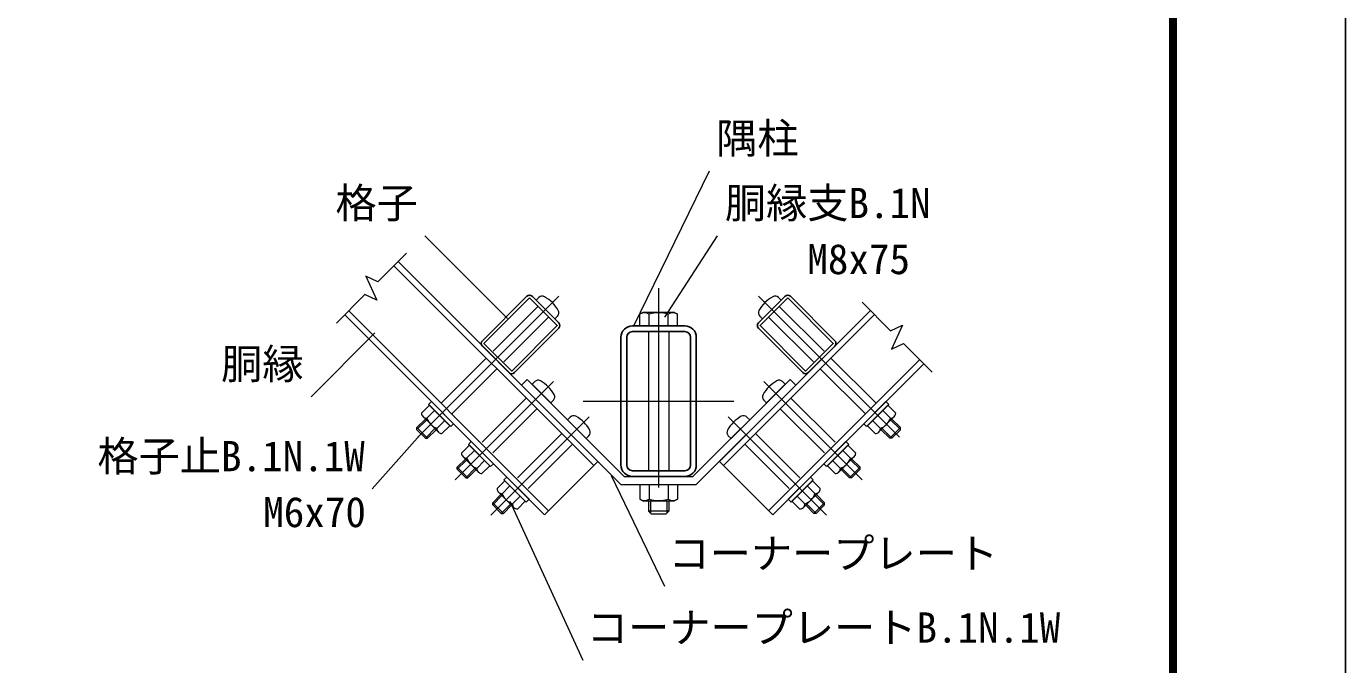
# Model space of a CAD drawing. Units: millimetres, scale not verified. Extents: x -4200 to 4200, y -2970 to 2970.
# Drawn here: x 2099 to 4200, y -1285 to -269 of the extents above; entities that cross this region are included whole.
import ezdxf
from ezdxf.enums import TextEntityAlignment as Align

# ---------------------------------------------------------------- set-up
doc = ezdxf.new("R2010")
doc.units = ezdxf.units.MM
doc.header["$LTSCALE"] = 10
doc.linetypes.add('USER1', pattern=[50.8, 31.75, -6.35, 6.35, -6.35])
for name, color, linetype, lineweight in [('0-0_D-TTL', 2, 'Continuous', 25), ('0-2_D-BMK', 2, 'USER1', 13), ('0-5_D-STR1', 1, 'Continuous', 25), ('0-6_D-STR3', 3, 'Continuous', 13), ('0-8_D-STR-DIM', 7, 'Continuous', 13), ('0-B_D-STR-TXT', 7, 'Continuous', 13)]:
    doc.layers.add(name, color=color, linetype=linetype, lineweight=lineweight)
doc.styles.add('ＭＳ ゴシック', font='')
doc.styles.get('ＭＳ ゴシック').set_extended_font_data('MS Gothic')

msp = doc.modelspace()

# ---------------------------------------------------------------- linework, layer by layer
at = {"layer": '0-0_D-TTL'}
for points in [[(-4199.92, 2969.8), (4200.08, 2969.8), (4200.08, -2970.2), (-4199.92, -2970.2)], [(-3929.92, 2749.8), (3930.08, 2749.8), (3930.08, -2750.2), (-3929.92, -2750.2)], [(-3927.42, 2747.3), (3927.58, 2747.3), (3927.58, -2747.7), (-3927.42, -2747.7)], [(-3924.92, 2744.8), (3925.08, 2744.8), (3925.08, -2745.2), (-3924.92, -2745.2)], [(-3922.42, 2742.3), (3922.58, 2742.3), (3922.58, -2742.7), (-3922.42, -2742.7)], [(-3919.92, 2739.8), (3920.08, 2739.8), (3920.08, -2740.2), (-3919.92, -2740.2)]]:
    msp.add_lwpolyline(points, close=True, dxfattribs=at)
at = {"layer": '0-2_D-BMK'}
for p, q in [((3106.2, -685.61), (3106.2, -1045.61)), ((2947.39, -698.41), (2717.09, -928.71)), ((3265.01, -698.41), (3495.31, -928.71)), ((2782.35, -990.73), (2938.88, -834.2)), ((3430.05, -990.73), (3273.52, -834.2)), ((2986.2, -865.61), (3226.2, -865.61)), ((2838.92, -1047.3), (2995.45, -890.77)), ((3373.48, -1047.3), (3216.95, -890.77))]:
    msp.add_line(p, q, dxfattribs=at)
at = {"layer": '0-5_D-STR1'}
for p, q in [((3002.92, -968.15), (2684.73, -649.95)), ((3009.43, -961.64), (2691.23, -643.44)), ((2896.29, -698.6), (2825.58, -769.31)), ((2947.2, -741.03), (2904.78, -698.6)), ((3265.19, -741.03), (3307.62, -698.6)), ((3316.11, -698.6), (3386.82, -769.31)), ((2606.38, -728.3), (2924.58, -1046.5)), ((2612.88, -721.79), (2931.08, -1039.99)), ((3202.97, -961.64), (3443.37, -721.24)), ((3209.47, -968.15), (3449.88, -727.75)), ((2876.49, -820.22), (2947.2, -749.51)), ((3147.8, -745.61), (3064.6, -745.61)), ((3147.8, -754.81), (3064.6, -754.81)), ((3335.9, -820.22), (3265.19, -749.51)), ((3046.2, -764.01), (3046.2, -967.21)), ((3055.4, -764.01), (3055.4, -967.21)), ((3157, -967.21), (3157, -764.01)), ((3166.2, -967.21), (3166.2, -764.01)), ((2825.58, -777.79), (2868.01, -820.22)), ((3386.82, -777.79), (3344.39, -820.22)), ((3521.72, -799.59), (3281.32, -1039.99)), ((3528.22, -806.09), (3287.82, -1046.5)), ((2924.58, -1046.5), (3009.43, -961.64)), ((3287.82, -1046.5), (3202.97, -961.64)), ((3064.6, -976.41), (3147.8, -976.41)), ((3064.6, -985.61), (3147.8, -985.61))]:
    msp.add_line(p, q, dxfattribs=at)
for points in [[(2900.54, -701.14), (2828.13, -773.55), (2872.25, -817.68), (2944.66, -745.27)], [(3311.86, -701.14), (3384.27, -773.55), (3340.15, -817.68), (3267.74, -745.27)]]:
    msp.add_lwpolyline(points, close=True, dxfattribs=at)
for centre, radius, start, end in [((2900.54, -702.84), 6, 45, 135), ((3311.86, -702.84), 6, 45, 135), ((2942.96, -745.27), 6, 315, 45), ((3064.6, -764.01), 18.4, 90, 180), ((3064.6, -764.01), 9.2, 90, 180), ((3147.8, -764.01), 18.4, 0, 90), ((3147.8, -764.01), 9.2, 0, 90), ((3269.44, -745.27), 6, 135, 225), ((2829.82, -773.55), 6, 135, 225), ((3382.57, -773.55), 6, 315, 45), ((2872.25, -815.98), 6, 225, 315), ((3340.15, -815.98), 6, 225, 315), ((3064.6, -967.21), 18.4, 180, 270), ((3064.6, -967.21), 9.2, 180, 270), ((3147.8, -967.21), 9.2, 270, 0), ((3147.8, -967.21), 18.4, 270, 0)]:
    msp.add_arc(centre, radius, start, end, dxfattribs=at)
at = {"layer": '0-6_D-STR3'}
for p, q in [((2915.46, -700.64), (2911.14, -704.96)), ((3296.94, -700.64), (3301.26, -704.96)), ((2914.11, -714.72), (2842.84, -786)), ((2931.08, -731.69), (2859.81, -802.97)), ((2945.16, -730.34), (2940.84, -734.66)), ((3081, -724.41), (3076.18, -727.2)), ((3076.18, -745.61), (3076.18, -727.2)), ((3131.4, -724.41), (3081, -724.41)), ((3091.19, -745.61), (3091.19, -727.2)), ((3121.21, -745.61), (3121.21, -727.2)), ((3131.4, -724.41), (3136.22, -727.2)), ((3136.22, -745.61), (3136.22, -727.2)), ((3267.24, -730.34), (3271.56, -734.66)), ((3281.32, -731.69), (3352.59, -802.97)), ((3298.29, -714.72), (3369.56, -786)), ((3136.22, -745.61), (3076.18, -745.61)), ((3090.2, -754.81), (3090.2, -976.41)), ((3122.2, -754.81), (3122.2, -976.41)), ((2831.8, -797.03), (2759.96, -868.87)), ((3380.59, -797.03), (3452.44, -868.87)), ((2848.78, -814), (2776.93, -885.84)), ((3363.62, -814), (3435.47, -885.84)), ((2887.81, -840.02), (3046.2, -998.41)), ((2908.96, -834.43), (2904.64, -838.75)), ((2904.64, -838.75), (2934.34, -868.45)), ((3160.9, -985.61), (3315.54, -830.97)), ((3166.2, -998.41), (3324.59, -840.02)), ((3307.76, -838.75), (3278.06, -868.45)), ((3303.44, -834.43), (3307.76, -838.75)), ((3315.54, -830.97), (3324.59, -840.02)), ((2895.44, -860.67), (2825.03, -931.08)), ((3316.95, -860.67), (3387.37, -931.08)), ((2741.15, -872.12), (2728.71, -884.57)), ((2736.84, -892.7), (2749.29, -880.25)), ((2912.41, -877.64), (2842, -948.05)), ((2938.65, -864.13), (2934.34, -868.45)), ((3273.74, -864.13), (3278.06, -868.45)), ((3299.98, -877.64), (3370.4, -948.05)), ((3475.56, -892.7), (3463.11, -880.25)), ((3471.25, -872.12), (3483.69, -884.57)), ((2734.79, -894.04), (2721.21, -907.62)), ((2736.49, -895.74), (2722.91, -909.32)), ((2731.02, -890.27), (2755.85, -915.1)), ((2753.1, -908.96), (2765.55, -896.52)), ((2965.52, -891), (2961.21, -895.32)), ((2961.21, -895.32), (2990.9, -925.01)), ((3251.19, -895.32), (3221.5, -925.01)), ((3246.87, -891), (3251.19, -895.32)), ((3459.29, -908.96), (3446.85, -896.52)), ((3481.38, -890.27), (3456.55, -915.1)), ((3475.91, -895.74), (3489.49, -909.32)), ((3477.61, -894.04), (3491.19, -907.62)), ((2721.21, -907.62), (2738.18, -924.59)), ((2721.21, -911.01), (2721.21, -907.62)), ((2721.21, -911.01), (2734.79, -924.59)), ((2750.06, -909.32), (2736.49, -922.89)), ((2751.76, -911.01), (2738.18, -924.59)), ((2952.01, -917.24), (2881.6, -987.65)), ((2995.22, -920.7), (2990.9, -925.01)), ((3217.18, -920.7), (3221.5, -925.01)), ((3260.39, -917.24), (3330.8, -987.65)), ((3460.64, -911.01), (3474.21, -924.59)), ((3462.34, -909.32), (3475.91, -922.89)), ((3491.19, -907.62), (3474.21, -924.59)), ((3491.19, -911.01), (3477.61, -924.59)), ((3491.19, -911.01), (3491.19, -907.62)), ((2734.79, -924.59), (2738.18, -924.59)), ((2804.79, -935.76), (2792.35, -948.21)), ((2800.48, -956.34), (2812.93, -943.89)), ((2804.79, -935.76), (2837.32, -968.29)), ((2968.98, -934.21), (2898.57, -1004.62)), ((3243.42, -934.21), (3313.83, -1004.62)), ((3407.61, -935.76), (3375.08, -968.29)), ((3407.61, -935.76), (3375.08, -968.29)), ((3411.92, -956.34), (3399.47, -943.89)), ((3407.61, -935.76), (3420.05, -948.21)), ((3477.61, -924.59), (3474.21, -924.59)), ((2798.43, -957.68), (2785.42, -970.69)), ((2800.13, -959.38), (2785.42, -974.09)), ((2794.66, -953.91), (2819.49, -978.74)), ((2816.74, -972.6), (2829.19, -960.16)), ((3395.66, -972.6), (3383.21, -960.16)), ((3417.74, -953.91), (3392.91, -978.74)), ((3412.27, -959.38), (3426.98, -974.09)), ((3413.97, -957.68), (3426.98, -970.69)), ((2785.42, -970.69), (2802.39, -987.66)), ((2785.42, -974.09), (2785.42, -970.69)), ((2785.42, -974.09), (2799, -987.66)), ((2813.7, -972.96), (2799, -987.66)), ((2815.4, -974.65), (2802.39, -987.66)), ((2837.32, -968.29), (2824.88, -980.73)), ((3051.5, -985.61), (3160.9, -985.61)), ((3375.08, -968.29), (3387.52, -980.73)), ((3397, -974.65), (3410.01, -987.66)), ((3398.7, -972.96), (3413.4, -987.66)), ((3426.98, -970.69), (3410.01, -987.66)), ((3426.98, -974.09), (3413.4, -987.66)), ((3426.98, -974.09), (3426.98, -970.69)), ((2799, -987.66), (2802.39, -987.66)), ((2861.36, -992.33), (2848.92, -1004.78)), ((2857.05, -1012.91), (2869.49, -1000.46)), ((2861.36, -992.33), (2893.89, -1024.86)), ((2861.36, -992.33), (2893.89, -1024.86)), ((3046.2, -998.41), (3166.2, -998.41)), ((3076.18, -998.41), (3076.18, -1021.51)), ((3076.18, -998.41), (3136.22, -998.41)), ((3091.19, -998.41), (3091.19, -1021.51)), ((3121.21, -998.41), (3121.21, -1021.51)), ((3136.22, -998.41), (3136.22, -1021.51)), ((3351.04, -992.33), (3318.51, -1024.86)), ((3351.04, -992.33), (3318.51, -1024.86)), ((3355.35, -1012.91), (3342.91, -1000.46)), ((3351.04, -992.33), (3363.48, -1004.78)), ((3413.4, -987.66), (3410.01, -987.66)), ((2855, -1014.25), (2841.99, -1027.26)), ((2856.7, -1015.95), (2841.99, -1030.66)), ((2841.99, -1027.26), (2858.96, -1044.23)), ((2841.99, -1030.66), (2841.99, -1027.26)), ((2851.23, -1010.48), (2876.06, -1035.31)), ((2873.31, -1029.17), (2885.76, -1016.73)), ((2893.89, -1024.86), (2881.44, -1037.3)), ((3076.18, -1021.51), (3081.2, -1024.41)), ((3081.2, -1024.41), (3131.2, -1024.41)), ((3090.2, -1024.41), (3090.2, -1040.81)), ((3093.2, -1024.41), (3093.2, -1043.81)), ((3119.2, -1024.41), (3119.2, -1043.81)), ((3122.2, -1024.41), (3122.2, -1040.81)), ((3136.22, -1021.51), (3131.2, -1024.41)), ((3318.51, -1024.86), (3330.96, -1037.3)), ((3339.09, -1029.17), (3326.64, -1016.73)), ((3361.17, -1010.48), (3336.34, -1035.31)), ((3370.41, -1027.26), (3353.44, -1044.23)), ((3355.7, -1015.95), (3370.41, -1030.66)), ((3357.4, -1014.25), (3370.41, -1027.26)), ((3370.41, -1030.66), (3370.41, -1027.26)), ((2841.99, -1030.66), (2855.56, -1044.23)), ((2870.27, -1029.52), (2855.56, -1044.23)), ((2855.56, -1044.23), (2858.96, -1044.23)), ((2871.97, -1031.22), (2858.96, -1044.23)), ((3090.2, -1040.81), (3095, -1045.61)), ((3122.2, -1040.81), (3090.2, -1040.81)), ((3117.4, -1045.61), (3095, -1045.61)), ((3122.2, -1040.81), (3117.4, -1045.61)), ((3340.43, -1031.22), (3353.44, -1044.23)), ((3342.13, -1029.52), (3356.84, -1044.23)), ((3356.84, -1044.23), (3353.44, -1044.23)), ((3370.41, -1030.66), (3356.84, -1044.23))]:
    msp.add_line(p, q, dxfattribs=at)
for points in [[(2887.81, -840.02), (2896.86, -830.97), (3051.5, -985.61)], [(2741.15, -872.12), (2773.68, -904.65), (2761.24, -917.09)], [(3471.25, -872.12), (3438.72, -904.65), (3451.16, -917.09)]]:
    msp.add_lwpolyline(points, dxfattribs=at)
for points in [[(2739.74, -870.71), (2775.09, -906.06), (2779.62, -901.54), (2744.27, -866.18)], [(3472.66, -870.71), (3437.3, -906.06), (3432.78, -901.54), (3468.13, -866.18)], [(2803.38, -934.35), (2838.73, -969.7), (2843.26, -965.18), (2807.9, -929.82)], [(3409.02, -934.35), (3373.66, -969.7), (3369.14, -965.18), (3404.49, -929.82)], [(2859.95, -990.92), (2895.3, -1026.27), (2899.83, -1021.75), (2864.47, -986.39)], [(3352.45, -990.92), (3317.1, -1026.27), (3312.57, -1021.75), (3347.93, -986.39)]]:
    msp.add_lwpolyline(points, close=True, dxfattribs=at)
for centre, radius, start, end in [((2920.84, -706.02), 7.6, 61.07286, 135), ((2897.42, -748.38), 56, 28.92714, 61.07286), ((3314.97, -748.38), 56, 118.92714, 151.07286), ((3291.56, -706.02), 7.6, 45, 118.92714), ((2939.79, -724.97), 7.6, 315, 28.92714), ((3083.68, -738.16), 13.29, 55.61585, 124.38415), ((3106.2, -774.55), 49.68, 72.4121, 107.5879), ((3128.72, -738.16), 13.29, 55.61585, 124.38415), ((3272.61, -724.97), 7.6, 151.07286, 225), ((2914.33, -839.8), 7.6, 61.07286, 135), ((2890.92, -882.16), 56, 28.92714, 61.07286), ((3321.48, -882.16), 56, 118.92714, 151.07286), ((3298.07, -839.8), 7.6, 45, 118.92714), ((2933.28, -858.75), 7.6, 315, 28.92714), ((3279.12, -858.75), 7.6, 151.07286, 225), ((2736.8, -884.61), 8.09, 179.68187, 270.31813), ((2763.61, -882.2), 28.75, 201.42363, 248.57637), ((2970.9, -896.37), 7.6, 61.07286, 135), ((2947.49, -938.73), 56, 28.92714, 61.07286), ((3264.91, -938.73), 56, 118.92714, 151.07286), ((3241.5, -896.37), 7.6, 45, 118.92714), ((3448.79, -882.2), 28.75, 291.42363, 338.57637), ((3475.6, -884.61), 8.09, 269.68187, 0.31813), ((2761.15, -909.05), 8.05, 179.39087, 270.60913), ((2989.85, -915.32), 7.6, 315, 28.92714), ((3222.55, -915.32), 7.6, 151.07286, 225), ((3451.25, -909.05), 8.05, 269.39087, 0.60913), ((2800.44, -948.25), 8.09, 179.68187, 270.31813), ((2827.25, -945.84), 28.75, 201.42363, 248.57637), ((3385.15, -945.84), 28.75, 291.42363, 338.57637), ((3411.96, -948.25), 8.09, 269.68187, 0.31813), ((2824.79, -972.69), 8.05, 179.39087, 270.60913), ((3387.61, -972.69), 8.05, 269.39087, 0.60913), ((2857, -1004.82), 8.09, 179.68187, 270.31813), ((3355.4, -1004.82), 8.09, 269.68187, 0.31813), ((2883.81, -1002.41), 28.75, 201.42363, 248.57637), ((2881.36, -1029.26), 8.05, 179.39087, 270.60913), ((3083.68, -1010.54), 13.29, 235.61585, 304.38416), ((3106.2, -974.16), 49.68, 252.4121, 287.5879), ((3128.72, -1010.54), 13.29, 235.61586, 304.38414), ((3331.04, -1029.26), 8.05, 269.39087, 0.60913), ((3328.58, -1002.41), 28.75, 291.42363, 338.57637)]:
    msp.add_arc(centre, radius, start, end, dxfattribs=at)
at = {"layer": '0-8_D-STR-DIM'}
for p, q in [((2659.01, -675.67), (2704.57, -630.11)), ((2639.89, -666.75), (2657.72, -704.99)), ((2659.01, -675.67), (2639.89, -666.75)), ((2593.04, -741.63), (2638.6, -696.07)), ((2657.72, -704.99), (2638.6, -696.07)), ((3475.59, -753.46), (3430.04, -707.91)), ((3475.59, -753.46), (3494.71, -744.55)), ((3494.71, -744.55), (3476.88, -782.78)), ((3476.88, -782.78), (3496, -773.87)), ((3541.56, -819.43), (3496, -773.87))]:
    msp.add_line(p, q, dxfattribs=at)
at = {"layer": '0-B_D-STR-TXT'}
for p, q in [((3186.85, -499.26), (3065.54, -747.07)), ((2733.75, -602.31), (2865.41, -733.98)), ((3199.22, -602.58), (3115.65, -732.15)), ((2552.67, -858.65), (2654.36, -756.96)), ((2650, -1005.28), (2726.67, -919.29)), ((3116.07, -1160.51), (3031.25, -984.4)), ((2986.11, -1278.6), (2869.74, -1025.35))]:
    msp.add_line(p, q, dxfattribs=at)

# ---------------------------------------------------------------- texts
at = {"layer": '0-B_D-STR-TXT', "style": 'ＭＳ ゴシック'}
for s, p in [('隅柱', (3197.8, -485.66)), ('格子', (2591.6, -588.59)), ('胴縁支B.1N', (3211.67, -588.61)), ('M8x75', (3342.91, -677.83)), ('胴縁', (2409.52, -844.67)), ('格子止B.1N.1W', (2212.55, -991.56)), ('M6x70', (2476.56, -1080.54)), ('コーナープレート', (3121.92, -1146.32)), ('コーナープレートB.1N.1W', (2991.96, -1264.41))]:
    msp.add_text(s, height=48.09, dxfattribs=at).set_placement(p, align=Align.BOTTOM_LEFT)

doc.saveas('drawing.dxf')
